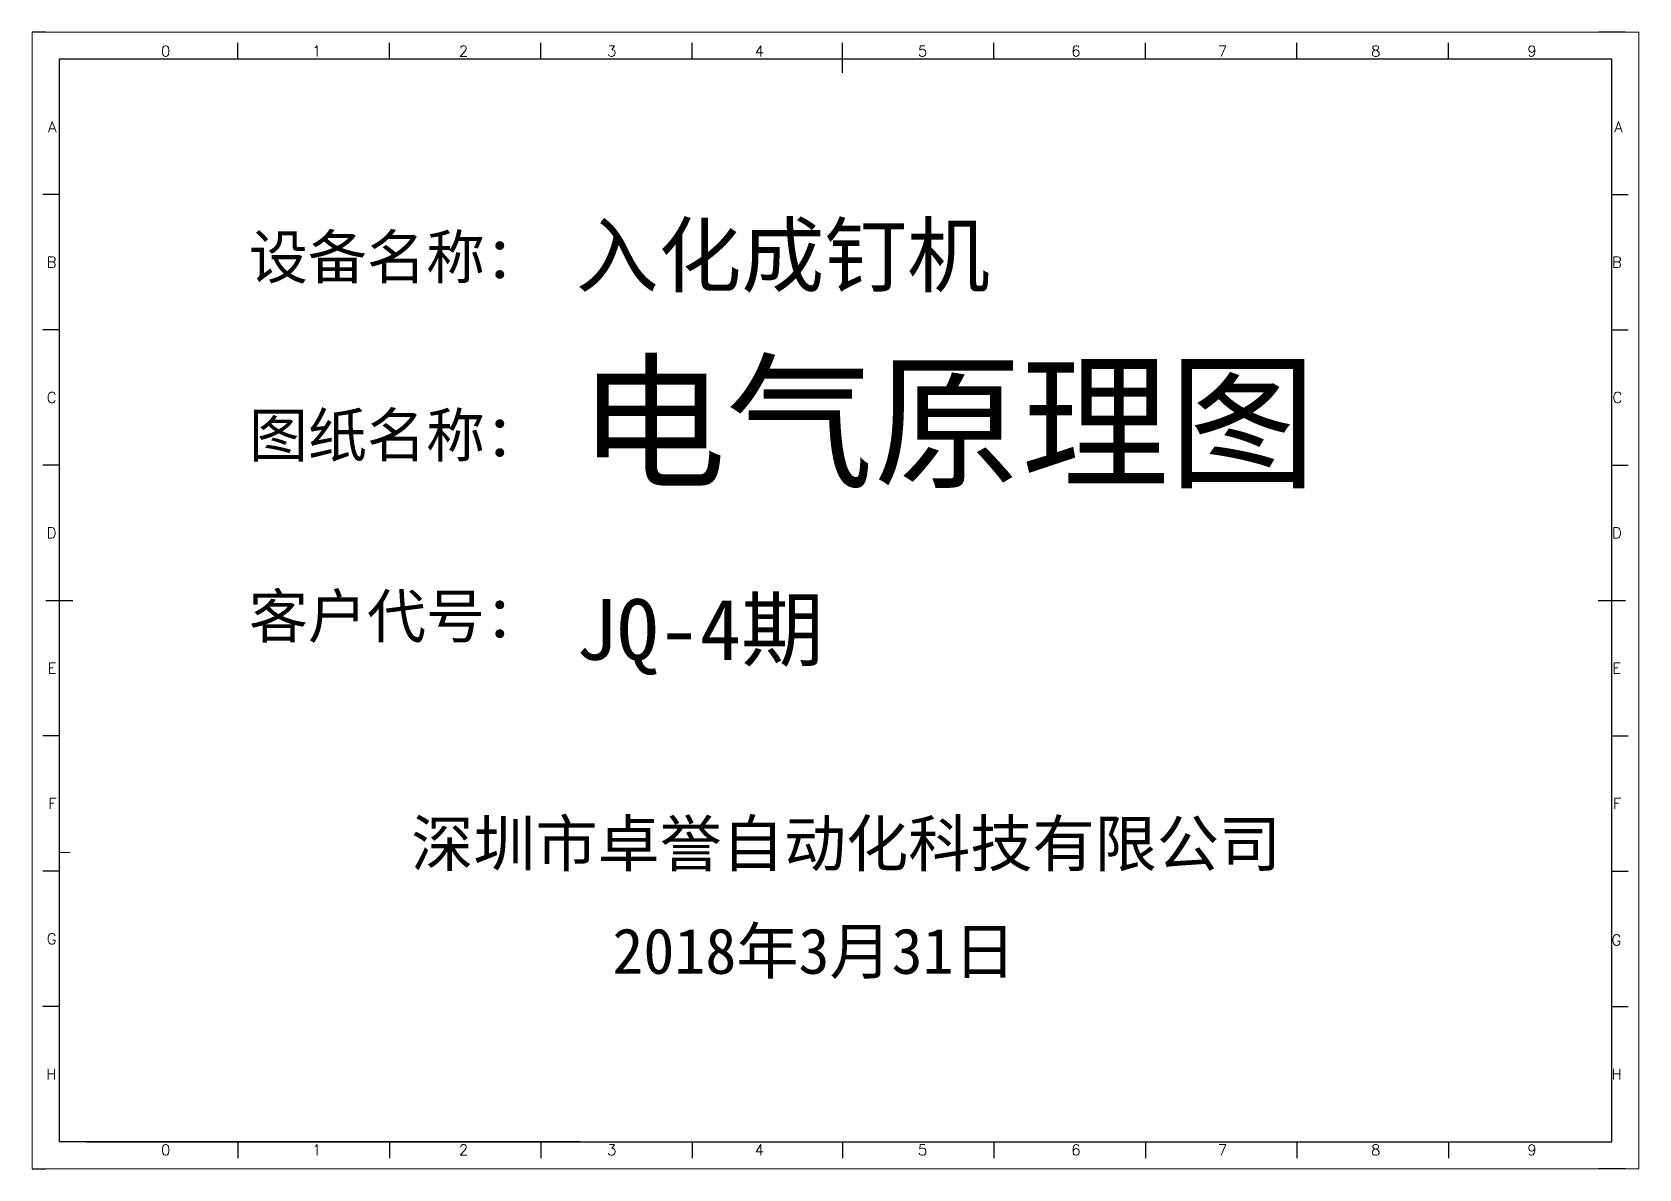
# Model space of a CAD drawing. Header units: millimetres. Extents: x 175 to 4940, y -2082 to 1907.
# Drawn here: x 175 to 472, y 660.9 to 870.9 of the extents above; entities that cross this region are included whole.
import ezdxf
from ezdxf.enums import TextEntityAlignment as Align

# ---------------------------------------------------------------- set-up
doc = ezdxf.new("R2010")
doc.units = ezdxf.units.MM
doc.layers.add('AE_BOR', color=1, linetype='Continuous')
doc.layers.add('电气图内容', color=7, linetype='Continuous')
doc.styles.get("Standard").update_dxf_attribs({"font": ''})
doc.styles.add('WD', font='romans.shx', dxfattribs={"width": 0.8, "bigfont": 'gbcbig.shx'})
doc.styles.get('Standard').set_extended_font_data('SimSun')

msp = doc.modelspace()

# ---------------------------------------------------------------- linework, layer by layer
for p, q in [((467.04, 865.881), (180.04, 865.881)), ((180.04, 865.881), (180.04, 665.881)), ((467.04, 665.881), (467.04, 865.881)), ((185.07, 665.881), (464.57, 665.881)), ((305.837, 665.881), (365.787, 665.881)), ((365.787, 665.881), (434.572, 665.881))]:
    msp.add_line(p, q)
at = {"lineweight": 9, "ltscale": 0.1}
for p, q in [((180.04, 719.31), (182.039, 719.31)), ((276.375, 665.881), (305.837, 665.881)), ((304.479, 665.881), (304.479, 665.881)), ((304.479, 665.881), (304.479, 665.881)), ((304.479, 665.881), (304.479, 665.881)), ((304.479, 665.881), (304.479, 665.881))]:
    msp.add_line(p, q, dxfattribs=at)
at = {"color": 0, "ltscale": 2}
for p, q in [((467.04, 665.881), (467.04, 687.327)), ((276.375, 665.881), (180.04, 665.881)), ((434.572, 665.881), (464.57, 665.881)), ((434.572, 665.881), (467.04, 665.881))]:
    msp.add_line(p, q, dxfattribs=at)
at = {"layer": 'AE_BOR', "lineweight": 30}
for p, q in [((177.57, 870.881), (175.037, 870.881)), ((469.57, 870.881), (464.57, 870.881)), ((175.037, 660.881), (177.57, 660.881)), ((469.57, 660.881), (464.57, 660.881))]:
    msp.add_line(p, q, dxfattribs=at)
at = {"layer": 'AE_BOR', "color": 1, "lineweight": 15}
for p, q in [((175.037, 870.881), (472.037, 870.881)), ((175.037, 660.881), (175.037, 870.881)), ((472.037, 870.881), (472.037, 660.881)), ((472.037, 660.881), (175.037, 660.881))]:
    msp.add_line(p, q, dxfattribs=at)
at = {"layer": 'AE_BOR'}
for p, q in [((213.07, 865.881), (213.07, 868.881)), ((241.07, 865.881), (241.07, 868.881)), ((269.07, 865.881), (269.07, 868.881)), ((297.07, 865.881), (297.07, 868.881)), ((324.82, 865.881), (324.82, 868.881)), ((352.82, 865.881), (352.82, 868.881)), ((380.82, 865.881), (380.82, 868.881)), ((408.82, 865.881), (408.82, 868.881)), ((436.82, 865.881), (436.82, 868.881)), ((180.04, 840.881), (177.04, 840.881)), ((467.04, 840.881), (470.04, 840.881)), ((180.04, 815.881), (177.04, 815.881)), ((467.04, 815.881), (470.04, 815.881)), ((180.04, 790.881), (177.04, 790.881)), ((467.04, 790.881), (470.04, 790.881)), ((180.04, 740.881), (177.04, 740.881)), ((467.04, 740.881), (470.04, 740.881)), ((180.04, 715.881), (177.04, 715.881)), ((467.04, 715.881), (470.04, 715.881)), ((180.04, 690.881), (177.04, 690.881)), ((467.04, 690.881), (470.04, 690.881)), ((213.07, 665.881), (213.07, 662.881)), ((241.07, 665.881), (241.07, 662.881)), ((269.07, 665.881), (269.07, 662.881)), ((297.07, 665.881), (297.07, 662.881)), ((324.82, 665.881), (324.82, 662.881)), ((352.82, 665.881), (352.82, 662.881)), ((380.82, 665.881), (380.82, 662.881)), ((408.82, 665.881), (408.82, 662.881)), ((436.82, 665.881), (436.82, 662.881))]:
    msp.add_line(p, q, dxfattribs=at)
at = {"layer": 'AE_BOR', "color": 2, "lineweight": 30}
for p, q in [((324.82, 863.381), (324.82, 868.381)), ((177.54, 765.881), (182.54, 765.881)), ((464.54, 765.881), (469.54, 765.881)), ((324.82, 665.881), (324.82, 663.381))]:
    msp.add_line(p, q, dxfattribs=at)

# ---------------------------------------------------------------- texts
at = {"color": 3, "lineweight": 211, "insert": (276.037, 808.806), "char_height": 20, "width": 172.31911, "attachment_point": 1}
msp.add_mtext('{\\C256;电气原理图}', dxfattribs=at)
at = {"layer": 'AE_BOR', "style": 'WD'}
for s, p in [('0', (199.707, 866.381)), ('1', (227.632, 866.381)), ('2', (254.782, 866.381)), ('3', (282.182, 866.381)), ('4', (309.482, 866.381)), ('5', (339.631, 866.381)), ('6', (367.977, 866.381)), ('7', (395.074, 866.381)), ('8', (423.404, 866.381)), ('9', (452.268, 866.381)), ('0', (199.707, 663.381)), ('1', (227.632, 663.381)), ('2', (254.782, 663.381)), ('3', (282.182, 663.381)), ('4', (309.482, 663.381)), ('5', (339.631, 663.381)), ('6', (367.977, 663.381)), ('7', (395.074, 663.381)), ('8', (423.404, 663.381)), ('9', (452.268, 663.381))]:
    msp.add_text(s, height=2, dxfattribs=at).set_placement(p, align=Align.CENTER)
for s, p in [('A', (179.54, 853.381)), ('A', (469.064, 853.381)), ('B', (179.54, 828.381)), ('B', (468.873, 828.381)), ('C', (179.54, 803.381)), ('C', (468.969, 803.381)), ('D', (179.54, 778.381)), ('D', (468.873, 778.381)), ('E', (179.54, 753.381)), ('E', (468.778, 753.381)), ('F', (179.54, 728.381)), ('F', (468.778, 728.381)), ('F', (468.778, 728.381)), ('G', (179.54, 703.381)), ('G', (468.778, 703.162)), ('H', (179.54, 678.381)), ('H', (468.873, 678.381))]:
    msp.add_text(s, height=2, dxfattribs=at).set_placement(p, align=Align.MIDDLE_RIGHT)
at = {"layer": '电气图内容', "color": 7, "attachment_point": 1}
for s, insert, char_height in [('{\\C256;入化成钉机}', (275.524, 835.269), 11.2266), ('设备名称：', (215.106, 833.339), 8), ('图纸名称：', (215.106, 800.43), 8), ('客户代号：', (215.106, 766.973), 8), ('JQ-4期', (275.524, 766.145), 11.2266), ('{\\C256;深圳市卓誉自动化科技有限公司}', (245.107, 725.191), 8.41995), ('{\\fKaiTi_GB2312|b0|i0|c134|p49;\\C256;2018\\fSimSun|b0|i0|c134|p2;年\\fKaiTi_GB2312|b0|i0|c134|p49;3\\fSimSun|b0|i0|c134|p2;月\\fKaiTi_GB2312|b0|i0|c134|p49;31\\fSimSun|b0|i0|c134|p2;日}', (282.296, 705.329), 8.41995)]:
    msp.add_mtext(s, dxfattribs=dict(at, insert=insert, char_height=char_height))

doc.saveas('drawing.dxf')
